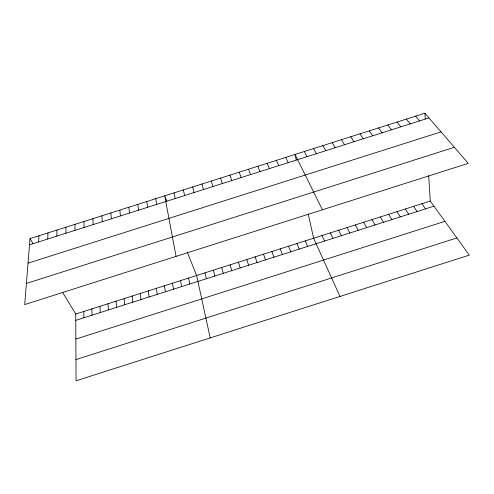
<?xml version="1.0" encoding="UTF-8"?>
<svg xmlns="http://www.w3.org/2000/svg" width="494" height="494" viewBox="0 0 494 494"><rect width="100%" height="100%" fill="white"/><g stroke="black" fill="none" stroke-linecap="round" stroke-linejoin="round"><path stroke-width="0.74" d="M65.887 233.248L65.968 227.197M56.798 236.138L56.983 230.05M47.702 239.028L47.992 232.902M38.606 241.918L38.995 235.762M30.004 238.614L24.7 304.576L468.256 163.353L424.889 113.212L30.004 238.614L33.03 243.61M28.028 263.166L441.037 131.886M26.398 283.439L454.363 147.292M75.736 314.03L430.243 201.046L469.3 255.12L76.057 380.788L75.736 314.03L62.51 292.226M75.767 320.365L433.948 206.177M75.854 339.069L444.896 221.337M75.953 359.576L456.894 237.947M29.504 244.808L428.959 117.924M415.627 116.158L419.591 120.9M406.358 119.097L410.218 123.877M397.096 122.043L400.844 126.853M387.827 124.982L391.47 129.829M378.552 127.927L382.09 132.812M421.919 203.695L425.544 208.857M369.277 130.873L372.711 135.788M413.601 206.344L417.14 211.537M360.003 133.818L363.331 138.771M405.278 208.999L408.729 214.217M350.728 136.764L353.945 141.753M396.954 211.654L400.319 216.903M388.624 214.303L391.903 219.583M341.447 139.709L344.559 144.736M380.3 216.959L383.492 222.263M332.166 142.661L335.167 147.718M371.97 219.614L375.076 224.949M322.878 145.607L325.774 150.701M363.633 222.269L366.653 227.629M355.303 224.924L358.236 230.315M313.591 148.558L316.382 153.683M346.967 227.586L349.814 233.001M304.304 151.51L306.984 156.666M338.631 230.241L341.391 235.687M322.434 209.783L295.011 154.455L296.246 160M330.288 232.896L332.968 238.374M285.717 157.407L288.187 162.637M321.946 235.558L324.539 241.06M339.965 296.456L313.604 238.213L308.231 213.995M276.424 160.359L278.783 165.626M305.261 240.874L307.682 246.432M267.124 163.316L269.378 168.615M296.919 243.536L299.247 249.124M257.825 166.268L259.974 171.603M166.824 201.114L164.706 195.84L176.068 256.38M187.393 252.465L196.624 275.498L210.203 337.921M288.57 246.197L290.812 251.81M280.222 248.859L282.377 254.503M248.525 169.22L250.563 174.592M271.867 251.52L273.935 257.189M239.22 172.178L241.152 177.581M263.512 254.182L265.5 259.881M229.914 175.129L231.735 180.569M255.157 256.843L257.059 262.573M246.802 259.504L248.612 265.266M220.608 178.087L222.319 183.564M238.441 262.172L240.17 267.958M211.296 181.045L212.902 186.553M230.087 264.833L231.723 270.65M201.984 184.003L203.479 189.548M221.72 267.501L223.269 273.343M192.666 186.96L194.056 192.537M213.359 270.162L214.822 276.035M204.991 272.83L206.369 278.733M183.348 189.918L184.633 195.531M174.03 192.876L175.203 198.526M188.578 278.06L189.782 284.019M180.526 280.629L181.65 286.613M172.474 283.192L173.518 289.206M155.74 198.687L156.703 204.405M164.422 285.76L165.379 291.8M146.774 201.533L147.632 207.282M156.37 288.329L157.24 294.393M137.801 204.38L138.561 210.166M148.311 290.898L149.102 296.987M140.253 293.467L140.957 299.58M128.829 207.233L129.484 213.05M132.194 296.029L132.818 302.18M119.857 210.08L120.406 215.934M124.136 298.604L124.667 304.773M110.878 212.933L111.323 218.817M116.071 301.173L116.522 307.373M424.889 113.212L425.241 119.023M428.693 175.636L430.243 201.046M108.007 303.742L108.377 309.973M101.9 215.785L102.239 221.701M99.942 306.311L100.226 312.566M92.921 218.638L93.156 224.591M91.872 308.886L92.075 315.166M83.943 221.491L84.066 227.475M83.807 311.455L83.918 317.766M74.958 224.344L74.983 230.365"/></g></svg>
